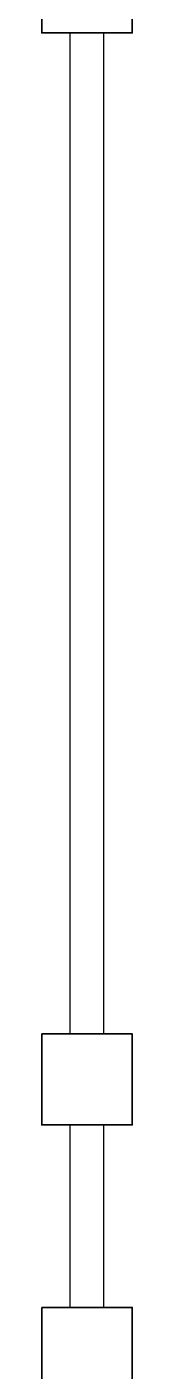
# Model space of a CAD drawing. Header units: millimetres. Extents: x 5 to 430, y 3 to 339.
# Drawn here: x 282.54 to 282.94, y 109.84 to 115.75 of the extents above; entities that cross this region are included whole.
import ezdxf

# ---------------------------------------------------------------- set-up
doc = ezdxf.new("R2010")
doc.units = ezdxf.units.MM
doc.header["$MEASUREMENT"] = 0

msp = doc.modelspace()

# ---------------------------------------------------------------- linework, layer by layer
at = {"color": 8, "lineweight": 25}
for p, q in [((282.6639, 111.3221), (282.6639, 115.7221)), ((282.8139, 111.3221), (282.8139, 115.7221)), ((282.6639, 110.12), (282.6639, 110.9221)), ((282.8139, 110.12), (282.8139, 110.9221))]:
    msp.add_line(p, q, dxfattribs=at)
at = {"color": 8, "lineweight": 35}
for points in [[(282.5389, 116.1221), (282.9389, 116.1221), (282.9389, 115.7221), (282.5389, 115.7221)], [(282.5389, 111.3221), (282.9389, 111.3221), (282.9389, 110.9221), (282.5389, 110.9221)], [(282.5389, 110.12), (282.9389, 110.12), (282.9389, 109.72), (282.5389, 109.72)]]:
    msp.add_lwpolyline(points, close=True, dxfattribs=at)

doc.saveas('drawing.dxf')
